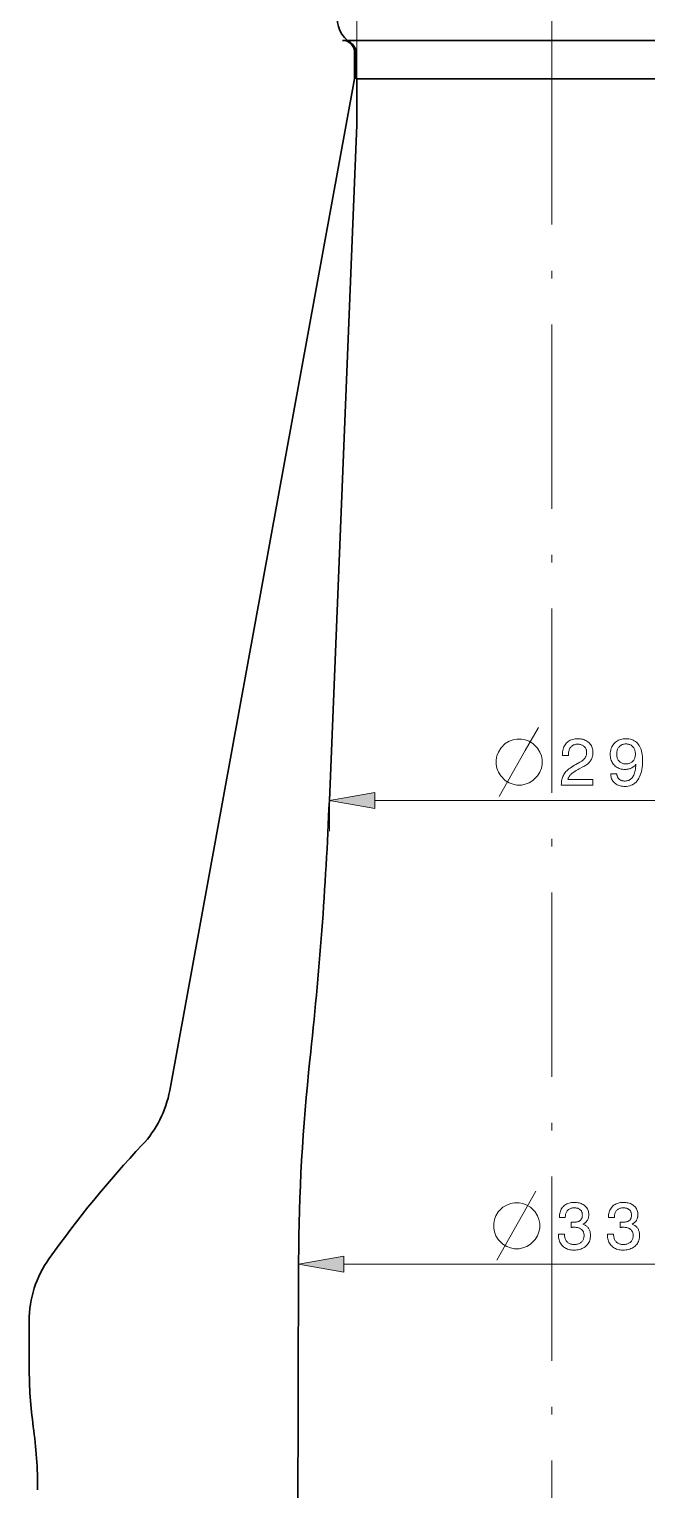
# Model space of a CAD drawing. Extents: x 0 to 297, y 0 to 543.
# Drawn here: x 120.3 to 160.5, y 262.9 to 358.1 of the extents above; entities that cross this region are included whole.
import ezdxf

# ---------------------------------------------------------------- set-up
doc = ezdxf.new("R2010")
doc.units = 0
doc.linetypes.add('DASHDOT', pattern=[18.5, 12, -3, 0.5, -3])

msp = doc.modelspace()

# ---------------------------------------------------------------- linework, layer by layer
at = {"color": 7, "lineweight": 13}
for p, q in [((141.638, 354.832), (141.638, 391.751)), ((142.793, 307.83), (165.884, 307.83)), ((140.793, 277.63), (167.884, 277.63))]:
    msp.add_line(p, q, dxfattribs=at)
at = {"color": 7, "linetype": 'DASHDOT', "lineweight": 13}
for q in [(154.338, 378.036), (154.338, 103.96)]:
    msp.add_line((154.338, 357.332), q, dxfattribs=at)
at = {"color": 7, "lineweight": 30}
for p, q in [((140.688, 357.332), (167.988, 357.332)), ((141.488, 354.832), (129.438, 288.932)), ((141.588, 354.832), (167.088, 354.832)), ((141.638, 354.832), (167.038, 354.832)), ((141.638, 351.832), (139.838, 307.832)), ((137.838, 277.832), (137.588, 207.832))]:
    msp.add_line(p, q, dxfattribs=at)
at = {"color": 7, "lineweight": 30, "ltscale": 0.0425}
msp.add_line((141.488, 354.832), (141.488, 356.532), dxfattribs=at)
at = {"color": 7, "lineweight": 30, "ltscale": 0.041704}
msp.add_line((141.588, 354.832), (141.588, 356.5), dxfattribs=at)
at = {"color": 7, "lineweight": 30, "ltscale": 0.075}
for p, q in [((141.638, 351.832), (141.638, 354.832)), ((120.288, 270.932), (120.288, 273.932))]:
    msp.add_line(p, q, dxfattribs=at)
at = {"color": 7, "lineweight": 13, "ltscale": 0.050046}
msp.add_line((139.838, 307.832), (139.838, 305.83), dxfattribs=at)
at = {"color": 7, "lineweight": 13, "ltscale": 0.055047}
msp.add_line((137.838, 277.832), (137.838, 275.63), dxfattribs=at)
at = {"color": 7, "lineweight": 13}
for points in [[(150.902, 308.08), (152.602, 311.08), (153.452, 312.58)], [(150.744, 277.88), (152.444, 280.88), (153.294, 282.38)]]:
    msp.add_lwpolyline(points, dxfattribs=at)
for points in [[(152.352, 311.83), (152.052, 311.83), (151.802, 311.78), (151.552, 311.68), (151.302, 311.53), (151.002, 311.23), (150.852, 310.98), (150.752, 310.73), (150.702, 310.48), (150.702, 310.18), (150.752, 309.93), (150.852, 309.68), (151.002, 309.43), (151.302, 309.13), (151.552, 308.98), (151.802, 308.88), (152.052, 308.83), (152.352, 308.83), (152.602, 308.88), (152.852, 308.98), (153.102, 309.13), (153.402, 309.43), (153.552, 309.68), (153.652, 309.93), (153.702, 310.18), (153.702, 310.48), (153.652, 310.73), (153.552, 310.98), (153.402, 311.23), (153.102, 311.53), (152.852, 311.68), (152.602, 311.78)], [(154.949, 308.83), (154.949, 308.843), (154.951, 308.931), (154.957, 309.015), (154.967, 309.097), (154.982, 309.175), (155.001, 309.251), (155.023, 309.324), (155.05, 309.394), (155.081, 309.461), (155.116, 309.525), (155.155, 309.586), (155.2, 309.646), (155.251, 309.705), (155.309, 309.765), (155.374, 309.824), (155.445, 309.883), (155.523, 309.942), (155.608, 310.001), (155.699, 310.06), (155.797, 310.119), (155.902, 310.178), (156.157, 310.317), (156.202, 310.342), (156.244, 310.368), (156.284, 310.394), (156.321, 310.421), (156.356, 310.449), (156.388, 310.477), (156.418, 310.506), (156.445, 310.535), (156.47, 310.565), (156.492, 310.596), (156.512, 310.628), (156.53, 310.66), (156.546, 310.694), (156.56, 310.729), (156.571, 310.764), (156.581, 310.801), (156.588, 310.839), (156.593, 310.878), (156.596, 310.918), (156.597, 310.96), (156.596, 311.006), (156.591, 311.051), (156.583, 311.094), (156.571, 311.136), (156.557, 311.175), (156.539, 311.213), (156.517, 311.248), (156.493, 311.282), (156.465, 311.314), (156.434, 311.344), (156.4, 311.372), (156.364, 311.397), (156.326, 311.419), (156.286, 311.438), (156.243, 311.454), (156.198, 311.467), (156.151, 311.478), (156.102, 311.485), (156.05, 311.489), (155.997, 311.491), (155.943, 311.489), (155.892, 311.484), (155.844, 311.474), (155.797, 311.461), (155.753, 311.445), (155.712, 311.424), (155.672, 311.4), (155.635, 311.372), (155.6, 311.341), (155.568, 311.305), (155.538, 311.267), (155.511, 311.226), (155.488, 311.182), (155.467, 311.135), (155.45, 311.085), (155.436, 311.033), (155.425, 310.978), (155.417, 310.92), (155.412, 310.859), (155.411, 310.795), (155.411, 310.759), (155.018, 310.759), (155.018, 310.821), (155.021, 310.913), (155.029, 311.002), (155.043, 311.087), (155.062, 311.168), (155.086, 311.246), (155.116, 311.319), (155.151, 311.388), (155.191, 311.453), (155.237, 311.515), (155.288, 311.572), (155.344, 311.625), (155.404, 311.672), (155.467, 311.714), (155.535, 311.75), (155.606, 311.78), (155.681, 311.805), (155.76, 311.824), (155.843, 311.838), (155.929, 311.847), (156.02, 311.849), (156.107, 311.847), (156.19, 311.839), (156.27, 311.827), (156.347, 311.81), (156.42, 311.788), (156.49, 311.761), (156.556, 311.728), (156.62, 311.691), (156.679, 311.65), (156.736, 311.603), (156.787, 311.552), (156.834, 311.498), (156.875, 311.441), (156.91, 311.381), (156.94, 311.318), (156.965, 311.251), (156.984, 311.182), (156.998, 311.11), (157.006, 311.034), (157.009, 310.955), (157.007, 310.894), (157.002, 310.835), (156.994, 310.776), (156.983, 310.72), (156.969, 310.665), (156.951, 310.611), (156.93, 310.559), (156.906, 310.509), (156.879, 310.46), (156.848, 310.413), (156.815, 310.367), (156.778, 310.322), (156.737, 310.278), (156.693, 310.236), (156.646, 310.195), (156.595, 310.155), (156.541, 310.117), (156.484, 310.08), (156.423, 310.044), (156.359, 310.009), (156.106, 309.88), (156.036, 309.843), (155.97, 309.807), (155.908, 309.771), (155.85, 309.736), (155.797, 309.702), (155.747, 309.668), (155.701, 309.635), (155.66, 309.603), (155.622, 309.572), (155.589, 309.541), (155.558, 309.51), (155.53, 309.479), (155.504, 309.447), (155.48, 309.414), (155.458, 309.38), (155.439, 309.346), (155.421, 309.311), (155.406, 309.275), (155.392, 309.239), (155.381, 309.201), (157.009, 309.201), (157.009, 308.83)], [(158.164, 309.572), (158.56, 309.572), (158.564, 309.528), (158.57, 309.486), (158.578, 309.446), (158.59, 309.408), (158.604, 309.372), (158.62, 309.337), (158.64, 309.305), (158.661, 309.275), (158.686, 309.247), (158.713, 309.22), (158.743, 309.196), (158.774, 309.175), (158.808, 309.156), (158.843, 309.139), (158.881, 309.126), (158.921, 309.114), (158.962, 309.105), (159.006, 309.099), (159.052, 309.095), (159.1, 309.094), (159.164, 309.097), (159.225, 309.105), (159.283, 309.118), (159.338, 309.137), (159.39, 309.161), (159.439, 309.191), (159.485, 309.226), (159.528, 309.266), (159.567, 309.312), (159.604, 309.363), (159.637, 309.419), (159.668, 309.481), (159.696, 309.549), (159.721, 309.623), (159.742, 309.702), (159.761, 309.787), (159.777, 309.877), (159.791, 309.973), (159.801, 310.074), (159.808, 310.182), (159.782, 310.15), (159.756, 310.119), (159.727, 310.09), (159.698, 310.063), (159.668, 310.037), (159.637, 310.013), (159.604, 309.991), (159.571, 309.97), (159.536, 309.951), (159.501, 309.933), (159.464, 309.917), (159.426, 309.903), (159.388, 309.89), (159.349, 309.879), (159.309, 309.87), (159.268, 309.862), (159.226, 309.856), (159.183, 309.852), (159.14, 309.849), (159.096, 309.849), (159.012, 309.851), (158.932, 309.86), (158.855, 309.873), (158.781, 309.892), (158.71, 309.917), (158.642, 309.947), (158.578, 309.982), (158.517, 310.023), (158.459, 310.07), (158.404, 310.122), (158.354, 310.178), (158.309, 310.238), (158.269, 310.301), (158.234, 310.368), (158.205, 310.438), (158.181, 310.512), (158.162, 310.589), (158.149, 310.67), (158.141, 310.754), (158.139, 310.842), (158.141, 310.93), (158.15, 311.014), (158.164, 311.096), (158.184, 311.174), (158.209, 311.248), (158.24, 311.319), (158.277, 311.387), (158.319, 311.451), (158.367, 311.512), (158.42, 311.57), (158.478, 311.623), (158.54, 311.671), (158.605, 311.712), (158.673, 311.749), (158.745, 311.78), (158.82, 311.805), (158.899, 311.824), (158.982, 311.838), (159.068, 311.847), (159.157, 311.849), (159.259, 311.846), (159.357, 311.835), (159.45, 311.816), (159.538, 311.791), (159.62, 311.758), (159.698, 311.718), (159.771, 311.671), (159.84, 311.616), (159.903, 311.554), (159.961, 311.485), (160.014, 311.408), (160.062, 311.326), (160.104, 311.237), (160.14, 311.141), (160.171, 311.039), (160.196, 310.931), (160.215, 310.816), (160.229, 310.695), (160.238, 310.567), (160.24, 310.433), (160.238, 310.274), (160.229, 310.123), (160.214, 309.979), (160.193, 309.843), (160.166, 309.714), (160.133, 309.593), (160.095, 309.479), (160.05, 309.373), (160, 309.274), (159.943, 309.182), (159.881, 309.099), (159.814, 309.025), (159.742, 308.959), (159.665, 308.902), (159.583, 308.854), (159.495, 308.814), (159.403, 308.783), (159.306, 308.761), (159.203, 308.748), (159.096, 308.744), (159.012, 308.746), (158.932, 308.753), (158.856, 308.764), (158.783, 308.78), (158.713, 308.8), (158.647, 308.825), (158.584, 308.854), (158.525, 308.888), (158.469, 308.927), (158.417, 308.97), (158.369, 309.016), (158.326, 309.066), (158.288, 309.118), (158.255, 309.174), (158.227, 309.233), (158.204, 309.295), (158.187, 309.36), (158.174, 309.428), (158.166, 309.499)], [(158.556, 310.846), (158.558, 310.789), (158.562, 310.734), (158.571, 310.682), (158.582, 310.632), (158.596, 310.584), (158.614, 310.539), (158.635, 310.496), (158.659, 310.455), (158.687, 310.417), (158.717, 310.381), (158.751, 310.348), (158.786, 310.318), (158.823, 310.292), (158.863, 310.27), (158.905, 310.251), (158.948, 310.235), (158.994, 310.223), (159.042, 310.214), (159.092, 310.209), (159.144, 310.207), (159.202, 310.209), (159.257, 310.214), (159.31, 310.223), (159.36, 310.235), (159.407, 310.25), (159.452, 310.269), (159.495, 310.291), (159.535, 310.317), (159.572, 310.346), (159.607, 310.379), (159.639, 310.414), (159.667, 310.453), (159.692, 310.493), (159.714, 310.537), (159.733, 310.583), (159.748, 310.631), (159.759, 310.682), (159.768, 310.735), (159.773, 310.791), (159.775, 310.85), (159.773, 310.909), (159.768, 310.966), (159.759, 311.02), (159.748, 311.071), (159.733, 311.121), (159.714, 311.167), (159.692, 311.212), (159.667, 311.253), (159.639, 311.293), (159.607, 311.33), (159.572, 311.363), (159.535, 311.394), (159.496, 311.421), (159.454, 311.444), (159.411, 311.463), (159.364, 311.479), (159.316, 311.492), (159.265, 311.501), (159.212, 311.506), (159.157, 311.508), (159.104, 311.506), (159.053, 311.501), (159.004, 311.491), (158.958, 311.479), (158.913, 311.462), (158.871, 311.442), (158.83, 311.418), (158.792, 311.391), (158.756, 311.36), (158.722, 311.325), (158.69, 311.288), (158.662, 311.248), (158.637, 311.206), (158.616, 311.161), (158.597, 311.114), (158.582, 311.065), (158.571, 311.014), (158.563, 310.96), (158.558, 310.904)], [(142.793, 308.351), (139.838, 307.83), (142.793, 307.309)], [(152.194, 281.63), (151.894, 281.63), (151.644, 281.58), (151.394, 281.48), (151.144, 281.33), (150.844, 281.03), (150.694, 280.78), (150.594, 280.53), (150.544, 280.28), (150.544, 279.98), (150.594, 279.73), (150.694, 279.48), (150.844, 279.23), (151.144, 278.93), (151.394, 278.78), (151.644, 278.68), (151.894, 278.63), (152.194, 278.63), (152.444, 278.68), (152.694, 278.78), (152.944, 278.93), (153.244, 279.23), (153.394, 279.48), (153.494, 279.73), (153.544, 279.98), (153.544, 280.28), (153.494, 280.53), (153.394, 280.78), (153.244, 281.03), (152.944, 281.33), (152.694, 281.48), (152.444, 281.58)], [(154.755, 279.571), (155.154, 279.571), (155.156, 279.509), (155.163, 279.45), (155.172, 279.394), (155.184, 279.34), (155.2, 279.29), (155.219, 279.242), (155.241, 279.198), (155.267, 279.156), (155.296, 279.117), (155.327, 279.08), (155.362, 279.047), (155.4, 279.018), (155.44, 278.992), (155.483, 278.969), (155.529, 278.95), (155.577, 278.934), (155.628, 278.922), (155.681, 278.913), (155.738, 278.908), (155.797, 278.906), (155.854, 278.908), (155.91, 278.913), (155.962, 278.921), (156.013, 278.932), (156.06, 278.946), (156.106, 278.963), (156.148, 278.984), (156.189, 279.008), (156.226, 279.035), (156.261, 279.065), (156.294, 279.097), (156.323, 279.133), (156.348, 279.17), (156.37, 279.21), (156.389, 279.252), (156.404, 279.297), (156.416, 279.344), (156.424, 279.393), (156.429, 279.445), (156.431, 279.499), (156.429, 279.548), (156.424, 279.595), (156.416, 279.639), (156.404, 279.682), (156.389, 279.722), (156.371, 279.76), (156.349, 279.796), (156.324, 279.829), (156.295, 279.861), (156.264, 279.89), (156.229, 279.917), (156.191, 279.94), (156.151, 279.961), (156.108, 279.98), (156.062, 279.995), (156.013, 280.008), (155.962, 280.018), (155.908, 280.025), (155.852, 280.029), (155.792, 280.03), (155.784, 280.03), (155.775, 280.03), (155.767, 280.03), (155.758, 280.03), (155.749, 280.03), (155.74, 280.029), (155.731, 280.029), (155.722, 280.029), (155.713, 280.028), (155.704, 280.028), (155.694, 280.028), (155.684, 280.027), (155.673, 280.027), (155.662, 280.026), (155.65, 280.025), (155.638, 280.025), (155.624, 280.024), (155.611, 280.023), (155.596, 280.023), (155.582, 280.022), (155.582, 280.361), (155.591, 280.361), (155.6, 280.36), (155.609, 280.36), (155.618, 280.36), (155.627, 280.359), (155.636, 280.359), (155.644, 280.359), (155.653, 280.358), (155.662, 280.358), (155.67, 280.358), (155.678, 280.358), (155.687, 280.358), (155.695, 280.357), (155.703, 280.357), (155.711, 280.357), (155.718, 280.357), (155.726, 280.357), (155.733, 280.357), (155.741, 280.357), (155.748, 280.357), (155.805, 280.358), (155.858, 280.362), (155.909, 280.367), (155.957, 280.375), (156.001, 280.386), (156.043, 280.398), (156.082, 280.413), (156.117, 280.43), (156.15, 280.45), (156.179, 280.472), (156.206, 280.496), (156.23, 280.523), (156.251, 280.552), (156.269, 280.583), (156.284, 280.617), (156.297, 280.653), (156.307, 280.692), (156.314, 280.733), (156.318, 280.777), (156.319, 280.823), (156.318, 280.867), (156.314, 280.91), (156.307, 280.95), (156.298, 280.988), (156.285, 281.024), (156.27, 281.058), (156.253, 281.09), (156.232, 281.12), (156.209, 281.147), (156.183, 281.173), (156.155, 281.196), (156.124, 281.217), (156.091, 281.235), (156.056, 281.251), (156.018, 281.265), (155.977, 281.276), (155.935, 281.284), (155.89, 281.29), (155.842, 281.294), (155.792, 281.295), (155.736, 281.293), (155.683, 281.289), (155.633, 281.281), (155.585, 281.269), (155.54, 281.255), (155.498, 281.237), (155.459, 281.216), (155.422, 281.191), (155.388, 281.164), (155.357, 281.133), (155.329, 281.099), (155.303, 281.062), (155.281, 281.022), (155.262, 280.979), (155.246, 280.932), (155.232, 280.883), (155.222, 280.831), (155.214, 280.776), (155.21, 280.718), (155.208, 280.656), (154.825, 280.656), (154.825, 280.686), (154.827, 280.772), (154.835, 280.855), (154.848, 280.934), (154.866, 281.01), (154.889, 281.082), (154.917, 281.15), (154.95, 281.215), (154.989, 281.276), (155.032, 281.334), (155.081, 281.388), (155.134, 281.438), (155.19, 281.482), (155.251, 281.521), (155.314, 281.555), (155.382, 281.584), (155.452, 281.607), (155.527, 281.626), (155.605, 281.639), (155.686, 281.647), (155.771, 281.649), (155.861, 281.647), (155.947, 281.641), (156.028, 281.63), (156.106, 281.615), (156.179, 281.596), (156.248, 281.573), (156.313, 281.545), (156.374, 281.513), (156.431, 281.477), (156.484, 281.436), (156.532, 281.392), (156.575, 281.344), (156.613, 281.293), (156.646, 281.239), (156.674, 281.181), (156.696, 281.12), (156.714, 281.056), (156.727, 280.988), (156.734, 280.916), (156.737, 280.842), (156.736, 280.799), (156.733, 280.758), (156.728, 280.717), (156.721, 280.678), (156.713, 280.641), (156.702, 280.604), (156.69, 280.569), (156.675, 280.535), (156.659, 280.502), (156.641, 280.471), (156.621, 280.441), (156.599, 280.412), (156.575, 280.385), (156.549, 280.359), (156.522, 280.335), (156.493, 280.313), (156.462, 280.292), (156.429, 280.272), (156.394, 280.254), (156.357, 280.237), (156.405, 280.218), (156.45, 280.197), (156.492, 280.175), (156.533, 280.15), (156.571, 280.123), (156.606, 280.095), (156.639, 280.064), (156.67, 280.032), (156.699, 279.997), (156.725, 279.961), (156.749, 279.922), (156.77, 279.882), (156.789, 279.84), (156.806, 279.797), (156.819, 279.751), (156.831, 279.704), (156.839, 279.656), (156.846, 279.605), (156.849, 279.553), (156.851, 279.499), (156.848, 279.414), (156.839, 279.333), (156.824, 279.255), (156.803, 279.18), (156.777, 279.109), (156.744, 279.042), (156.706, 278.978), (156.662, 278.917), (156.612, 278.859), (156.556, 278.805), (156.495, 278.756), (156.43, 278.711), (156.361, 278.672), (156.288, 278.638), (156.212, 278.609), (156.132, 278.586), (156.047, 278.567), (155.959, 278.554), (155.867, 278.547), (155.771, 278.544), (155.68, 278.547), (155.593, 278.555), (155.51, 278.568), (155.43, 278.587), (155.354, 278.612), (155.282, 278.642), (155.214, 278.677), (155.149, 278.718), (155.088, 278.764), (155.031, 278.816), (154.979, 278.872), (154.932, 278.932), (154.89, 278.995), (154.855, 279.062), (154.824, 279.133), (154.799, 279.207), (154.78, 279.285), (154.766, 279.367), (154.758, 279.452), (154.755, 279.541)], [(157.953, 279.571), (158.352, 279.571), (158.355, 279.509), (158.361, 279.45), (158.37, 279.394), (158.383, 279.34), (158.398, 279.29), (158.417, 279.242), (158.44, 279.198), (158.465, 279.156), (158.494, 279.117), (158.526, 279.08), (158.561, 279.047), (158.598, 279.018), (158.638, 278.992), (158.681, 278.969), (158.727, 278.95), (158.775, 278.934), (158.826, 278.922), (158.879, 278.913), (158.936, 278.908), (158.995, 278.906), (159.053, 278.908), (159.108, 278.913), (159.161, 278.921), (159.211, 278.932), (159.259, 278.946), (159.304, 278.963), (159.346, 278.984), (159.387, 279.008), (159.424, 279.035), (159.46, 279.065), (159.492, 279.097), (159.521, 279.133), (159.546, 279.17), (159.568, 279.21), (159.587, 279.252), (159.602, 279.297), (159.614, 279.344), (159.623, 279.393), (159.628, 279.445), (159.629, 279.499), (159.628, 279.548), (159.623, 279.595), (159.614, 279.639), (159.602, 279.682), (159.587, 279.722), (159.569, 279.76), (159.547, 279.796), (159.522, 279.829), (159.494, 279.861), (159.462, 279.89), (159.427, 279.917), (159.389, 279.94), (159.349, 279.961), (159.306, 279.98), (159.26, 279.995), (159.212, 280.008), (159.16, 280.018), (159.107, 280.025), (159.05, 280.029), (158.991, 280.03), (158.982, 280.03), (158.973, 280.03), (158.965, 280.03), (158.956, 280.03), (158.947, 280.03), (158.938, 280.029), (158.929, 280.029), (158.92, 280.029), (158.911, 280.028), (158.902, 280.028), (158.892, 280.028), (158.882, 280.027), (158.871, 280.027), (158.86, 280.026), (158.848, 280.025), (158.836, 280.025), (158.823, 280.024), (158.809, 280.023), (158.795, 280.023), (158.78, 280.022), (158.78, 280.361), (158.789, 280.361), (158.798, 280.36), (158.807, 280.36), (158.816, 280.36), (158.825, 280.359), (158.834, 280.359), (158.843, 280.359), (158.851, 280.358), (158.86, 280.358), (158.868, 280.358), (158.877, 280.358), (158.885, 280.358), (158.893, 280.357), (158.901, 280.357), (158.909, 280.357), (158.917, 280.357), (158.924, 280.357), (158.932, 280.357), (158.939, 280.357), (158.946, 280.357), (159.003, 280.358), (159.057, 280.362), (159.107, 280.367), (159.155, 280.375), (159.199, 280.386), (159.241, 280.398), (159.28, 280.413), (159.315, 280.43), (159.348, 280.45), (159.377, 280.472), (159.404, 280.496), (159.428, 280.523), (159.449, 280.552), (159.467, 280.583), (159.483, 280.617), (159.495, 280.653), (159.505, 280.692), (159.512, 280.733), (159.516, 280.777), (159.518, 280.823), (159.516, 280.867), (159.512, 280.91), (159.505, 280.95), (159.496, 280.988), (159.484, 281.024), (159.469, 281.058), (159.451, 281.09), (159.431, 281.12), (159.407, 281.147), (159.382, 281.173), (159.353, 281.196), (159.322, 281.217), (159.289, 281.235), (159.254, 281.251), (159.216, 281.265), (159.176, 281.276), (159.133, 281.284), (159.088, 281.29), (159.04, 281.294), (158.991, 281.295), (158.935, 281.293), (158.881, 281.289), (158.831, 281.281), (158.783, 281.269), (158.738, 281.255), (158.696, 281.237), (158.657, 281.216), (158.62, 281.191), (158.586, 281.164), (158.555, 281.133), (158.527, 281.099), (158.502, 281.062), (158.479, 281.022), (158.46, 280.979), (158.444, 280.932), (158.43, 280.883), (158.42, 280.831), (158.412, 280.776), (158.408, 280.718), (158.407, 280.656), (158.023, 280.656), (158.023, 280.686), (158.025, 280.772), (158.033, 280.855), (158.046, 280.934), (158.064, 281.01), (158.087, 281.082), (158.115, 281.15), (158.148, 281.215), (158.187, 281.276), (158.23, 281.334), (158.279, 281.388), (158.332, 281.438), (158.389, 281.482), (158.449, 281.521), (158.512, 281.555), (158.58, 281.584), (158.65, 281.607), (158.725, 281.626), (158.803, 281.639), (158.884, 281.647), (158.969, 281.649), (159.059, 281.647), (159.145, 281.641), (159.227, 281.63), (159.304, 281.615), (159.377, 281.596), (159.447, 281.573), (159.512, 281.545), (159.573, 281.513), (159.629, 281.477), (159.682, 281.436), (159.73, 281.392), (159.773, 281.344), (159.811, 281.293), (159.844, 281.239), (159.872, 281.181), (159.895, 281.12), (159.912, 281.056), (159.925, 280.988), (159.932, 280.916), (159.935, 280.842), (159.934, 280.799), (159.931, 280.758), (159.926, 280.717), (159.92, 280.678), (159.911, 280.641), (159.9, 280.604), (159.888, 280.569), (159.874, 280.535), (159.857, 280.502), (159.839, 280.471), (159.819, 280.441), (159.797, 280.412), (159.773, 280.385), (159.748, 280.359), (159.72, 280.335), (159.691, 280.313), (159.66, 280.292), (159.627, 280.272), (159.592, 280.254), (159.556, 280.237), (159.603, 280.218), (159.648, 280.197), (159.69, 280.175), (159.731, 280.15), (159.769, 280.123), (159.804, 280.095), (159.838, 280.064), (159.869, 280.032), (159.897, 279.997), (159.923, 279.961), (159.947, 279.922), (159.969, 279.882), (159.987, 279.84), (160.004, 279.797), (160.017, 279.751), (160.029, 279.704), (160.038, 279.656), (160.044, 279.605), (160.048, 279.553), (160.049, 279.499), (160.046, 279.414), (160.037, 279.333), (160.022, 279.255), (160.002, 279.18), (159.975, 279.109), (159.943, 279.042), (159.904, 278.978), (159.86, 278.917), (159.81, 278.859), (159.754, 278.805), (159.693, 278.756), (159.628, 278.711), (159.559, 278.672), (159.487, 278.638), (159.41, 278.609), (159.33, 278.586), (159.245, 278.567), (159.157, 278.554), (159.065, 278.547), (158.969, 278.544), (158.879, 278.547), (158.791, 278.555), (158.708, 278.568), (158.628, 278.587), (158.553, 278.612), (158.48, 278.642), (158.412, 278.677), (158.347, 278.718), (158.287, 278.764), (158.229, 278.816), (158.177, 278.872), (158.13, 278.932), (158.089, 278.995), (158.053, 279.062), (158.022, 279.133), (157.997, 279.207), (157.978, 279.285), (157.964, 279.367), (157.956, 279.452), (157.953, 279.541)], [(140.793, 278.151), (137.838, 277.63), (140.793, 277.109)]]:
    msp.add_lwpolyline(points, close=True, dxfattribs=at)
at = {"color": 7, "lineweight": 30}
for centre, radius, start, end in [((142.338, 358.832), 2, 174.11748, 236.38755), ((140.688, 356.532), 0.8, 359.99999, 90), ((140.788, 356.5), 0.8, 0.00005, 56.38758), ((-110.674, 318.08), 250.722, 353.78206, 357.65739), ((262.837, 277.386), 125, 173.78206, 179.79537), ((122.552, 290.191), 7, 316.7526, 349.63769), ((178.639, 237.435), 70, 136.7525, 144.59684), ((127.288, 273.932), 7, 144.59698, 179.99987), ((148.748, 270.932), 28.46, 179.99999, 187.86557), ((90.838, 262.932), 30, 0.00042, 7.86558)]:
    msp.add_arc(centre, radius, start, end, dxfattribs=at)
at = {"color": 7, "lineweight": 13}
for points in [[(142.793, 308.351), (139.838, 307.83), (142.793, 308.351), (142.793, 307.309)], [(140.793, 278.151), (137.838, 277.63), (140.793, 278.151), (140.793, 277.109)]]:
    msp.add_solid(points, dxfattribs=at)

doc.saveas('drawing.dxf')
